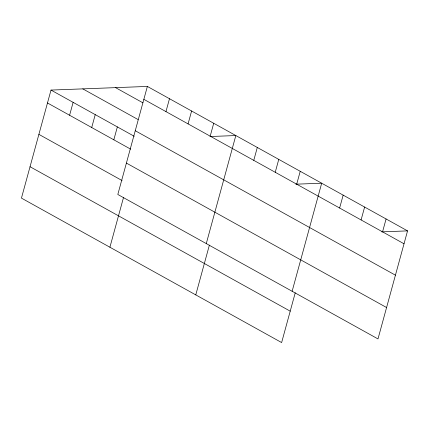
<?xml version="1.0" encoding="UTF-8"?>
<svg xmlns="http://www.w3.org/2000/svg" width="429" height="429" viewBox="0 0 429 429"><rect width="100%" height="100%" fill="white"/><g stroke="black" fill="none" stroke-linecap="round" stroke-linejoin="round"><path stroke-width="0.64" d="M147.372 86.438L117.814 194.482L377.992 338.926L407.55 230.882L147.372 86.438L51.008 90.074L21.45 198.118L281.628 342.562L295.249 292.771M69.595 115.251L73.123 102.354M91.709 127.526L95.238 114.629M113.824 139.806L117.353 126.909M109.91 247.227L123.531 197.437M165.959 111.615L169.487 98.713M188.074 123.89L191.602 110.993M210.189 136.17L213.717 123.273M206.279 243.592L235.832 135.548L209.996 136.524M195.769 294.895L209.39 245.104M253.77 160.366L257.298 147.469M275.236 172.281L278.764 159.384M296.696 184.197L300.225 171.3M292.133 291.259L321.691 183.215L295.854 184.191M339.629 208.033L343.157 195.136M361.095 219.948L364.623 207.051M382.555 231.864L386.084 218.967M381.713 231.858L407.55 230.882M143.844 99.335L404.021 243.779M115.573 87.639L142.927 102.826M82.808 88.873L138.095 119.568M135.258 130.732L395.431 275.177M51.008 90.074L134.229 136.277M47.48 102.971L130.7 149.174M126.405 163.084L386.583 307.529M38.889 134.368L122.109 180.571M30.041 166.72L290.213 311.164"/></g></svg>
